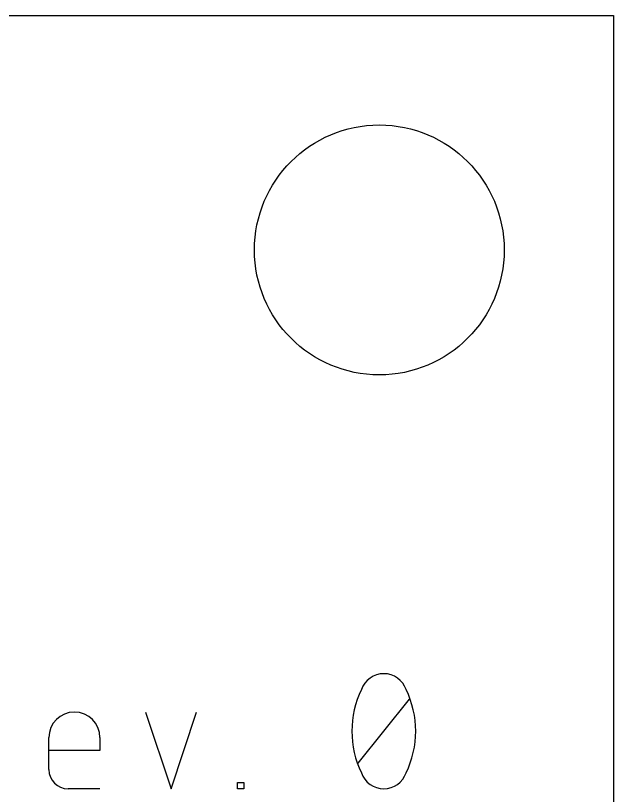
# Model space of a CAD drawing. Extents: x 0 to 83, y 0 to 84.2.
# Drawn here: x 75.34 to 83, y 64.02 to 74 of the extents above; entities that cross this region are included whole.
import ezdxf

# ---------------------------------------------------------------- set-up
doc = ezdxf.new("R2010")
doc.units = 0
doc.layers.add('20', color=30, linetype='CONTINUOUS')
doc.layers.add('25', color=253, linetype='CONTINUOUS')

msp = doc.modelspace()

# ---------------------------------------------------------------- linework, layer by layer
at = {"layer": '20'}
for p, q in [((0, 74), (83, 74)), ((83, 74), (83, 0))]:
    msp.add_line(p, q, dxfattribs=at)
msp.add_circle((80, 71), 1.6, dxfattribs=at)
at = {"layer": '25'}
for p, q in [((79.73, 64.429), (80.3848, 65.2474)), ((77.0047, 65.0837), (77.332, 64.1016)), ((77.332, 64.1016), (77.6594, 65.0837)), ((75.7658, 64.3471), (75.7658, 64.7564)), ((76.4206, 64.7564), (76.4206, 64.5927)), ((76.4206, 64.5927), (75.7658, 64.5927)), ((76.4206, 64.1016), (76.0114, 64.1016)), ((78.1831, 64.1016), (78.1831, 64.1834)), ((78.1831, 64.1834), (78.2649, 64.1834)), ((78.2649, 64.1016), (78.1831, 64.1016)), ((78.2649, 64.1834), (78.2649, 64.1016))]:
    msp.add_line(p, q, dxfattribs=at)
for centre, radius, start, end in [((80.0574, 65.272), 0.3028, 90, 161.0756), ((80.0574, 65.272), 0.3028, 18.9237, 90.0001), ((80.8622, 64.8382), 1.214, 154.0109, 180), ((79.2526, 64.8382), 1.214, 360, 25.9897), ((76.0932, 64.7564), 0.3274, 0, 180), ((80.8622, 64.8382), 1.214, 180, 205.9889), ((79.2526, 64.8382), 1.214, 334.0105, 359.9999), ((76.0114, 64.3471), 0.2455, 180, 270), ((80.0574, 64.4044), 0.3028, 198.9251, 270.0001), ((80.0574, 64.4044), 0.3028, 270, 341.0759)]:
    msp.add_arc(centre, radius, start, end, dxfattribs=at)

doc.saveas('drawing.dxf')
